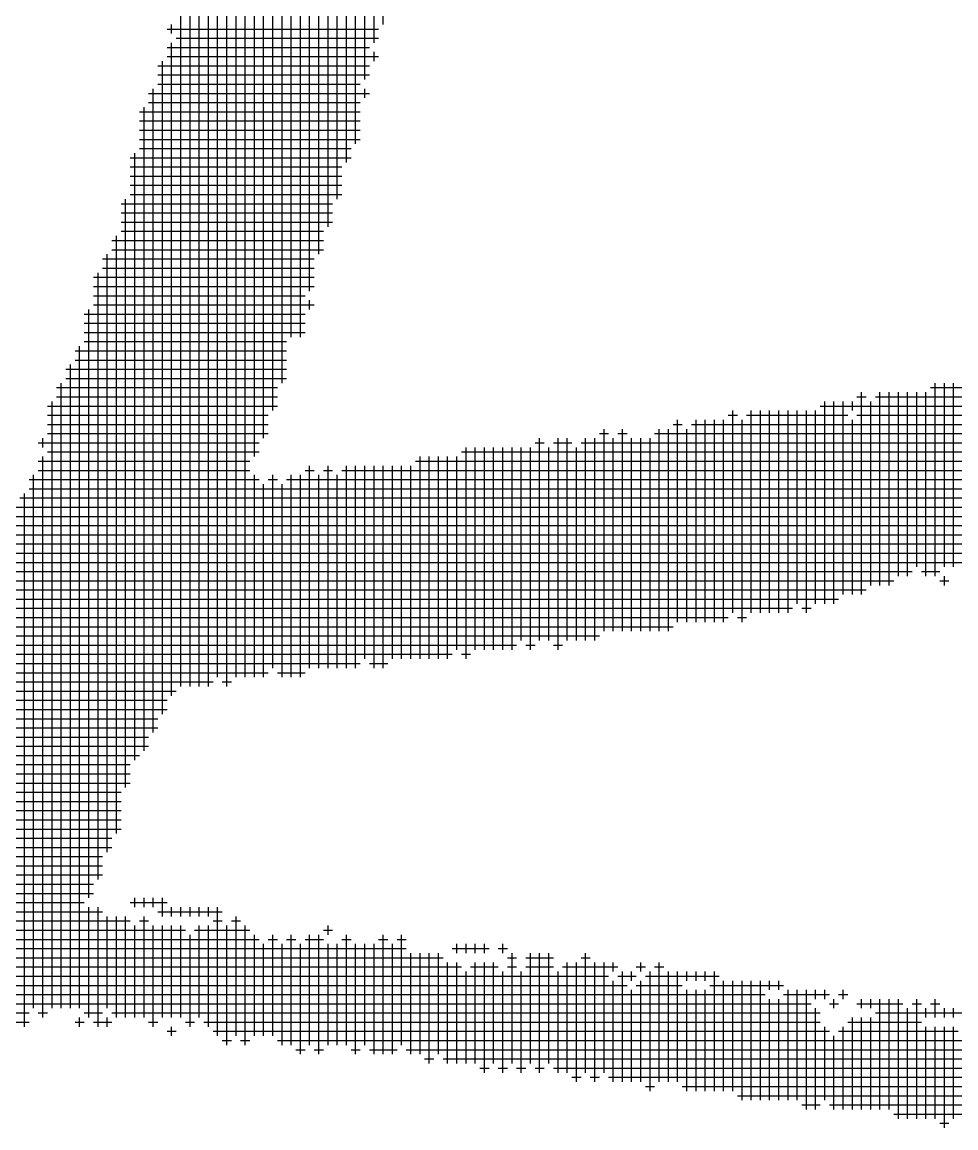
# Model space of a CAD drawing. Header units: feet. Extents: x 0 to 169200, y 0 to 119800.
# Drawn here: x 106860.5 to 107052.4, y 6431.6 to 6658.8 of the extents above; entities that cross this region are included whole.
import ezdxf

# ---------------------------------------------------------------- set-up
doc = ezdxf.new("R2010")
doc.units = ezdxf.units.FT
doc.header["$LTSCALE"] = 1100
doc.header["$MEASUREMENT"] = 0
doc.layers.add('CX-MISC', color=2, linetype='CONTINUOUS')

# ---------------------------------------------------------------- blocks, each defined once
blk = doc.blocks.new('CXGLOGO-싸인3')
at = {"layer": 'CX-MISC'}
for p, q in [((106.127, 88.627, 1090.783), (106.127, 136.087, 1090.783)), ((105.707, 86.947, 1090.783), (105.707, 133.987, 1090.783)), ((105.287, 84.007, 1090.783), (105.287, 130.207, 1090.783)), ((104.867, 83.167, 1090.783), (104.867, 126.007, 1090.783)), ((104.027, 80.227, 1090.783), (104.027, 125.587, 1090.783)), ((104.447, 81.487, 1090.783), (104.447, 125.587, 1090.783)), ((103.187, 77.287, 1090.783), (103.187, 125.167, 1090.783)), ((103.607, 78.967, 1090.783), (103.607, 125.167, 1090.783)), ((102.767, 75.187, 1090.783), (102.767, 124.747, 1090.783)), ((102.347, 75.187, 1090.783), (102.347, 111.727, 1090.783)), ((101.927, 73.087, 1090.783), (101.927, 108.367, 1090.783)), ((101.507, 71.827, 1090.783), (101.507, 106.267, 1090.783)), ((101.087, 70.567, 1090.783), (101.087, 104.587, 1090.783)), ((100.667, 69.727, 1090.783), (100.667, 103.327, 1090.783)), ((100.247, 59.647, 1090.783), (100.247, 101.227, 1090.783)), ((99.827, 59.647, 1090.783), (99.827, 99.967, 1090.783)), ((99.407, 59.227, 1090.783), (99.407, 97.447, 1090.783)), ((98.987, 59.647, 1090.783), (98.987, 96.187, 1090.783)), ((98.567, 59.227, 1090.783), (98.567, 94.087, 1090.783)), ((98.147, 59.227, 1090.783), (98.147, 93.667, 1090.783)), ((97.727, 59.227, 1090.783), (97.727, 92.407, 1090.783)), ((97.307, 59.227, 1090.783), (97.307, 91.147, 1090.783)), ((96.887, 89.047, 1090.783), (96.887, 89.467, 1090.783)), ((106.547, 89.467, 1090.783), (106.547, 89.887, 1090.783)), ((96.677, 89.257, 1090.783), (106.337, 89.257, 1090.783)), ((96.677, 88.417, 1090.783), (105.917, 88.417, 1090.783)), ((96.887, 58.807, 1090.783), (96.887, 88.627, 1090.783)), ((97.097, 88.837, 1090.783), (106.337, 88.837, 1090.783)), ((96.677, 87.997, 1090.783), (106.337, 87.997, 1090.783)), ((106.127, 87.787, 1090.783), (106.127, 88.207, 1090.783)), ((96.257, 87.577, 1090.783), (105.917, 87.577, 1090.783)), ((96.467, 57.967, 1090.783), (96.467, 87.787, 1090.783)), ((96.257, 87.157, 1090.783), (105.917, 87.157, 1090.783)), ((96.047, 57.127, 1090.783), (96.047, 86.527, 1090.783)), ((96.257, 86.737, 1090.783), (105.497, 86.737, 1090.783)), ((105.707, 86.107, 1090.783), (105.707, 86.527, 1090.783)), ((95.837, 86.317, 1090.783), (105.917, 86.317, 1090.783)), ((95.837, 85.897, 1090.783), (105.497, 85.897, 1090.783)), ((95.417, 85.477, 1090.783), (105.497, 85.477, 1090.783)), ((95.627, 56.287, 1090.783), (95.627, 85.687, 1090.783)), ((95.417, 85.057, 1090.783), (105.497, 85.057, 1090.783)), ((95.417, 84.637, 1090.783), (105.497, 84.637, 1090.783)), ((95.417, 84.217, 1090.783), (105.497, 84.217, 1090.783)), ((94.997, 83.377, 1090.783), (105.077, 83.377, 1090.783)), ((95.207, 55.867, 1090.783), (95.207, 83.587, 1090.783)), ((95.417, 83.797, 1090.783), (105.077, 83.797, 1090.783)), ((94.997, 82.957, 1090.783), (104.657, 82.957, 1090.783)), ((94.997, 82.537, 1090.783), (104.657, 82.537, 1090.783)), ((94.997, 82.117, 1090.783), (104.657, 82.117, 1090.783)), ((94.787, 54.607, 1090.783), (94.787, 81.487, 1090.783)), ((94.997, 81.697, 1090.783), (104.657, 81.697, 1090.783)), ((94.577, 81.277, 1090.783), (104.237, 81.277, 1090.783)), ((94.577, 80.857, 1090.783), (104.237, 80.857, 1090.783)), ((94.577, 80.437, 1090.783), (104.237, 80.437, 1090.783)), ((94.367, 52.507, 1090.783), (94.367, 79.807, 1090.783)), ((94.577, 80.017, 1090.783), (103.817, 80.017, 1090.783)), ((94.157, 79.597, 1090.783), (103.817, 79.597, 1090.783)), ((93.947, 51.667, 1090.783), (93.947, 78.967, 1090.783)), ((94.157, 79.177, 1090.783), (103.817, 79.177, 1090.783)), ((93.737, 78.757, 1090.783), (103.397, 78.757, 1090.783)), ((93.737, 78.337, 1090.783), (103.397, 78.337, 1090.783)), ((93.317, 77.917, 1090.783), (103.397, 77.917, 1090.783)), ((93.527, 50.407, 1090.783), (93.527, 78.127, 1090.783)), ((93.317, 77.497, 1090.783), (103.397, 77.497, 1090.783)), ((93.317, 77.077, 1090.783), (102.977, 77.077, 1090.783)), ((103.187, 76.447, 1090.783), (103.187, 76.867, 1090.783)), ((93.107, 49.567, 1090.783), (93.107, 76.447, 1090.783)), ((93.317, 76.657, 1090.783), (103.397, 76.657, 1090.783)), ((92.897, 76.237, 1090.783), (102.977, 76.237, 1090.783)), ((92.897, 75.817, 1090.783), (102.977, 75.817, 1090.783)), ((92.897, 75.397, 1090.783), (102.977, 75.397, 1090.783)), ((92.687, 44.527, 1090.783), (92.687, 74.767, 1090.783)), ((92.897, 74.977, 1090.783), (102.137, 74.977, 1090.783)), ((92.477, 74.557, 1090.783), (102.137, 74.557, 1090.783)), ((92.267, 44.527, 1090.783), (92.267, 73.927, 1090.783)), ((92.477, 74.137, 1090.783), (102.137, 74.137, 1090.783)), ((92.057, 73.717, 1090.783), (102.137, 73.717, 1090.783)), ((92.057, 73.297, 1090.783), (102.137, 73.297, 1090.783)), ((91.637, 72.877, 1090.783), (101.717, 72.877, 1090.783)), ((91.847, 44.527, 1090.783), (91.847, 73.087, 1090.783)), ((131.537, 72.877, 1090.783), (202.097, 72.877, 1090.783)), ((131.747, 64.267, 1090.783), (131.747, 73.087, 1090.783)), ((132.167, 64.687, 1090.783), (132.167, 73.087, 1090.783)), ((132.587, 64.687, 1090.783), (132.587, 73.087, 1090.783)), ((91.427, 44.527, 1090.783), (91.427, 72.247, 1090.783)), ((91.637, 72.457, 1090.783), (101.717, 72.457, 1090.783)), ((126.707, 63.007, 1090.783), (126.707, 72.247, 1090.783)), ((127.127, 63.007, 1090.783), (127.127, 72.247, 1090.783)), ((127.547, 63.427, 1090.783), (127.547, 72.247, 1090.783)), ((127.967, 71.827, 1090.783), (127.967, 72.247, 1090.783)), ((128.177, 72.457, 1090.783), (128.597, 72.457, 1090.783)), ((128.387, 63.427, 1090.783), (128.387, 72.667, 1090.783)), ((128.807, 63.847, 1090.783), (128.807, 72.247, 1090.783)), ((129.017, 72.457, 1090.783), (196.217, 72.457, 1090.783)), ((129.227, 63.847, 1090.783), (129.227, 72.667, 1090.783)), ((129.647, 63.847, 1090.783), (129.647, 72.667, 1090.783)), ((130.067, 64.267, 1090.783), (130.067, 72.667, 1090.783)), ((130.487, 64.267, 1090.783), (130.487, 72.667, 1090.783)), ((130.907, 64.687, 1090.783), (130.907, 72.667, 1090.783)), ((131.327, 64.267, 1090.783), (131.327, 72.667, 1090.783)), ((91.217, 72.037, 1090.783), (101.717, 72.037, 1090.783)), ((122.507, 62.587, 1090.783), (122.507, 71.827, 1090.783)), ((123.347, 62.587, 1090.783), (123.347, 71.827, 1090.783)), ((123.767, 62.587, 1090.783), (123.767, 71.827, 1090.783)), ((124.187, 62.587, 1090.783), (124.187, 71.827, 1090.783)), ((124.607, 62.587, 1090.783), (124.607, 71.827, 1090.783)), ((125.027, 62.587, 1090.783), (125.027, 71.827, 1090.783)), ((125.447, 63.007, 1090.783), (125.447, 71.827, 1090.783)), ((125.867, 62.587, 1090.783), (125.867, 71.827, 1090.783)), ((126.287, 63.007, 1090.783), (126.287, 71.827, 1090.783)), ((126.497, 72.037, 1090.783), (196.217, 72.037, 1090.783)), ((91.217, 71.617, 1090.783), (101.297, 71.617, 1090.783)), ((119.987, 62.167, 1090.783), (119.987, 71.407, 1090.783)), ((120.827, 62.167, 1090.783), (120.827, 71.407, 1090.783)), ((121.247, 62.167, 1090.783), (121.247, 71.407, 1090.783)), ((121.667, 62.167, 1090.783), (121.667, 71.407, 1090.783)), ((122.087, 62.167, 1090.783), (122.087, 71.407, 1090.783)), ((122.297, 71.617, 1090.783), (122.717, 71.617, 1090.783)), ((122.927, 62.167, 1090.783), (122.927, 71.407, 1090.783)), ((123.137, 71.617, 1090.783), (127.757, 71.617, 1090.783)), ((127.967, 63.427, 1090.783), (127.967, 71.407, 1090.783)), ((128.177, 71.617, 1090.783), (192.857, 71.617, 1090.783)), ((91.217, 71.197, 1090.783), (101.297, 71.197, 1090.783)), ((91.217, 70.777, 1090.783), (101.297, 70.777, 1090.783)), ((116.417, 70.777, 1090.783), (116.837, 70.777, 1090.783)), ((116.627, 61.747, 1090.783), (116.627, 70.987, 1090.783)), ((117.257, 70.777, 1090.783), (117.677, 70.777, 1090.783)), ((117.467, 61.747, 1090.783), (117.467, 70.987, 1090.783)), ((118.937, 70.777, 1090.783), (185.297, 70.777, 1090.783)), ((119.147, 61.747, 1090.783), (119.147, 70.987, 1090.783)), ((119.567, 61.747, 1090.783), (119.567, 70.987, 1090.783)), ((119.777, 71.197, 1090.783), (120.197, 71.197, 1090.783)), ((120.407, 62.167, 1090.783), (120.407, 70.987, 1090.783)), ((120.617, 71.197, 1090.783), (189.497, 71.197, 1090.783)), ((90.797, 70.357, 1090.783), (100.877, 70.357, 1090.783)), ((91.007, 70.147, 1090.783), (91.007, 70.567, 1090.783)), ((113.477, 70.357, 1090.783), (113.897, 70.357, 1090.783)), ((113.687, 61.327, 1090.783), (113.687, 70.567, 1090.783)), ((114.317, 70.357, 1090.783), (115.157, 70.357, 1090.783)), ((114.527, 60.907, 1090.783), (114.527, 70.567, 1090.783)), ((114.947, 61.327, 1090.783), (114.947, 70.567, 1090.783)), ((115.577, 70.357, 1090.783), (183.617, 70.357, 1090.783)), ((115.787, 61.327, 1090.783), (115.787, 70.567, 1090.783)), ((116.207, 61.327, 1090.783), (116.207, 70.567, 1090.783)), ((117.047, 61.747, 1090.783), (117.047, 70.567, 1090.783)), ((117.887, 61.747, 1090.783), (117.887, 70.567, 1090.783)), ((118.307, 61.747, 1090.783), (118.307, 70.567, 1090.783)), ((118.727, 61.747, 1090.783), (118.727, 70.567, 1090.783)), ((91.007, 44.107, 1090.783), (91.007, 69.727, 1090.783)), ((91.217, 69.937, 1090.783), (100.877, 69.937, 1090.783)), ((108.227, 60.487, 1090.783), (108.227, 69.727, 1090.783)), ((108.647, 60.487, 1090.783), (108.647, 69.727, 1090.783)), ((109.067, 60.487, 1090.783), (109.067, 69.727, 1090.783)), ((109.487, 60.487, 1090.783), (109.487, 69.727, 1090.783)), ((109.907, 60.907, 1090.783), (109.907, 69.727, 1090.783)), ((110.117, 69.937, 1090.783), (181.097, 69.937, 1090.783)), ((110.327, 60.487, 1090.783), (110.327, 70.147, 1090.783)), ((110.747, 60.907, 1090.783), (110.747, 70.147, 1090.783)), ((111.167, 60.907, 1090.783), (111.167, 70.147, 1090.783)), ((111.587, 60.907, 1090.783), (111.587, 70.147, 1090.783)), ((112.007, 60.907, 1090.783), (112.007, 70.147, 1090.783)), ((112.427, 60.907, 1090.783), (112.427, 70.147, 1090.783)), ((112.847, 61.327, 1090.783), (112.847, 70.147, 1090.783)), ((113.267, 60.907, 1090.783), (113.267, 70.147, 1090.783)), ((114.107, 61.327, 1090.783), (114.107, 70.147, 1090.783)), ((115.367, 61.327, 1090.783), (115.367, 70.147, 1090.783)), ((90.797, 69.517, 1090.783), (100.457, 69.517, 1090.783)), ((103.187, 60.067, 1090.783), (103.187, 69.307, 1090.783)), ((104.027, 60.067, 1090.783), (104.027, 69.307, 1090.783)), ((104.867, 60.067, 1090.783), (104.867, 69.307, 1090.783)), ((105.287, 60.067, 1090.783), (105.287, 69.307, 1090.783)), ((105.707, 60.487, 1090.783), (105.707, 69.307, 1090.783)), ((106.127, 60.067, 1090.783), (106.127, 69.307, 1090.783)), ((106.547, 60.067, 1090.783), (106.547, 69.307, 1090.783)), ((106.967, 60.487, 1090.783), (106.967, 69.307, 1090.783)), ((107.387, 60.487, 1090.783), (107.387, 69.307, 1090.783)), ((107.807, 60.487, 1090.783), (107.807, 69.307, 1090.783)), ((108.017, 69.517, 1090.783), (179.417, 69.517, 1090.783)), ((90.587, 44.527, 1090.783), (90.587, 68.887, 1090.783)), ((90.797, 69.097, 1090.783), (100.457, 69.097, 1090.783)), ((100.667, 59.647, 1090.783), (100.667, 68.887, 1090.783)), ((101.507, 60.067, 1090.783), (101.507, 68.887, 1090.783)), ((102.347, 59.647, 1090.783), (102.347, 68.887, 1090.783)), ((102.767, 59.647, 1090.783), (102.767, 68.887, 1090.783)), ((102.977, 69.097, 1090.783), (103.397, 69.097, 1090.783)), ((103.607, 60.067, 1090.783), (103.607, 68.887, 1090.783)), ((103.817, 69.097, 1090.783), (104.237, 69.097, 1090.783)), ((104.447, 60.067, 1090.783), (104.447, 68.887, 1090.783)), ((104.657, 69.097, 1090.783), (174.377, 69.097, 1090.783)), ((90.377, 68.677, 1090.783), (100.877, 68.677, 1090.783)), ((90.377, 68.257, 1090.783), (166.817, 68.257, 1090.783)), ((101.087, 59.647, 1090.783), (101.087, 68.467, 1090.783)), ((101.297, 68.677, 1090.783), (101.717, 68.677, 1090.783)), ((101.927, 59.647, 1090.783), (101.927, 68.467, 1090.783)), ((102.137, 68.677, 1090.783), (168.497, 68.677, 1090.783)), ((89.957, 67.837, 1090.783), (163.457, 67.837, 1090.783)), ((90.167, 43.687, 1090.783), (90.167, 68.047, 1090.783)), ((89.537, 67.417, 1090.783), (157.997, 67.417, 1090.783)), ((89.117, 66.997, 1090.783), (153.377, 66.997, 1090.783)), ((85.337, 66.577, 1090.783), (148.337, 66.577, 1090.783)), ((81.137, 65.737, 1090.783), (140.777, 65.737, 1090.783)), ((83.237, 66.157, 1090.783), (145.817, 66.157, 1090.783)), ((76.517, 65.317, 1090.783), (138.257, 65.317, 1090.783)), ((74.837, 64.897, 1090.783), (135.317, 64.897, 1090.783)), ((71.477, 64.477, 1090.783), (130.697, 64.477, 1090.783)), ((131.117, 64.477, 1090.783), (131.957, 64.477, 1090.783)), ((132.167, 63.847, 1090.783), (132.167, 64.267, 1090.783)), ((66.437, 63.637, 1090.783), (128.597, 63.637, 1090.783)), ((69.377, 64.057, 1090.783), (129.857, 64.057, 1090.783)), ((131.957, 64.057, 1090.783), (132.377, 64.057, 1090.783)), ((64.337, 63.217, 1090.783), (127.337, 63.217, 1090.783)), ((61.817, 62.797, 1090.783), (125.237, 62.797, 1090.783)), ((125.657, 62.797, 1090.783), (126.077, 62.797, 1090.783)), ((58.457, 62.377, 1090.783), (122.297, 62.377, 1090.783)), ((122.717, 62.377, 1090.783), (123.137, 62.377, 1090.783)), ((55.097, 61.957, 1090.783), (119.777, 61.957, 1090.783)), ((51.317, 61.117, 1090.783), (112.637, 61.117, 1090.783)), ((52.577, 61.537, 1090.783), (116.417, 61.537, 1090.783)), ((113.057, 61.117, 1090.783), (113.477, 61.117, 1090.783)), ((114.317, 61.117, 1090.783), (114.737, 61.117, 1090.783)), ((49.217, 60.697, 1090.783), (109.697, 60.697, 1090.783)), ((110.117, 60.697, 1090.783), (110.537, 60.697, 1090.783)), ((46.697, 60.277, 1090.783), (105.497, 60.277, 1090.783)), ((105.917, 60.277, 1090.783), (106.757, 60.277, 1090.783)), ((45.857, 59.857, 1090.783), (101.297, 59.857, 1090.783)), ((101.717, 59.857, 1090.783), (102.977, 59.857, 1090.783)), ((43.337, 59.437, 1090.783), (98.777, 59.437, 1090.783)), ((99.197, 59.437, 1090.783), (99.617, 59.437, 1090.783)), ((41.237, 59.017, 1090.783), (97.097, 59.017, 1090.783)), ((41.237, 58.597, 1090.783), (96.677, 58.597, 1090.783)), ((40.817, 58.177, 1090.783), (96.677, 58.177, 1090.783)), ((40.817, 57.757, 1090.783), (96.257, 57.757, 1090.783)), ((85.337, 57.337, 1090.783), (96.257, 57.337, 1090.783)), ((85.337, 56.917, 1090.783), (95.837, 56.917, 1090.783)), ((84.917, 56.497, 1090.783), (95.837, 56.497, 1090.783)), ((85.337, 56.077, 1090.783), (95.417, 56.077, 1090.783)), ((84.917, 55.657, 1090.783), (94.997, 55.657, 1090.783)), ((84.497, 55.237, 1090.783), (94.997, 55.237, 1090.783)), ((84.917, 54.817, 1090.783), (94.997, 54.817, 1090.783)), ((84.497, 54.397, 1090.783), (94.577, 54.397, 1090.783)), ((83.657, 53.557, 1090.783), (94.577, 53.557, 1090.783)), ((84.077, 53.977, 1090.783), (94.577, 53.977, 1090.783)), ((84.077, 53.137, 1090.783), (94.577, 53.137, 1090.783)), ((83.657, 52.717, 1090.783), (94.577, 52.717, 1090.783)), ((83.657, 52.297, 1090.783), (94.157, 52.297, 1090.783)), ((83.237, 51.877, 1090.783), (94.157, 51.877, 1090.783)), ((44.177, 51.457, 1090.783), (93.737, 51.457, 1090.783)), ((45.017, 51.037, 1090.783), (93.737, 51.037, 1090.783)), ((45.437, 50.617, 1090.783), (93.737, 50.617, 1090.783)), ((47.117, 50.197, 1090.783), (93.317, 50.197, 1090.783)), ((49.217, 49.777, 1090.783), (93.317, 49.777, 1090.783)), ((95.207, 49.147, 1090.783), (95.207, 49.567, 1090.783)), ((95.627, 49.147, 1090.783), (95.627, 49.567, 1090.783)), ((96.047, 49.147, 1090.783), (96.047, 49.567, 1090.783)), ((96.467, 48.727, 1090.783), (96.467, 49.567, 1090.783)), ((50.897, 49.357, 1090.783), (92.897, 49.357, 1090.783)), ((93.107, 44.107, 1090.783), (93.107, 49.147, 1090.783)), ((93.527, 43.687, 1090.783), (93.527, 49.147, 1090.783)), ((94.997, 49.357, 1090.783), (96.677, 49.357, 1090.783)), ((96.887, 48.727, 1090.783), (96.887, 49.147, 1090.783)), ((97.307, 48.727, 1090.783), (97.307, 49.147, 1090.783)), ((97.727, 48.727, 1090.783), (97.727, 49.147, 1090.783)), ((98.147, 48.727, 1090.783), (98.147, 49.147, 1090.783)), ((98.567, 48.727, 1090.783), (98.567, 49.147, 1090.783)), ((98.987, 43.267, 1090.783), (98.987, 49.147, 1090.783)), ((53.837, 48.937, 1090.783), (93.737, 48.937, 1090.783)), ((55.937, 48.517, 1090.783), (94.997, 48.517, 1090.783)), ((93.947, 44.527, 1090.783), (93.947, 48.727, 1090.783)), ((94.367, 44.107, 1090.783), (94.367, 48.727, 1090.783)), ((94.787, 44.107, 1090.783), (94.787, 48.727, 1090.783)), ((95.417, 48.517, 1090.783), (95.837, 48.517, 1090.783)), ((95.627, 44.107, 1090.783), (95.627, 48.727, 1090.783)), ((96.257, 48.937, 1090.783), (99.197, 48.937, 1090.783)), ((98.777, 48.517, 1090.783), (99.197, 48.517, 1090.783)), ((99.617, 48.517, 1090.783), (100.037, 48.517, 1090.783)), ((99.827, 43.267, 1090.783), (99.827, 48.727, 1090.783)), ((62.237, 48.097, 1090.783), (97.517, 48.097, 1090.783)), ((95.207, 44.107, 1090.783), (95.207, 48.307, 1090.783)), ((96.047, 43.687, 1090.783), (96.047, 48.307, 1090.783)), ((96.467, 44.107, 1090.783), (96.467, 48.307, 1090.783)), ((96.887, 44.107, 1090.783), (96.887, 48.307, 1090.783)), ((97.307, 44.107, 1090.783), (97.307, 48.307, 1090.783)), ((97.937, 48.097, 1090.783), (100.457, 48.097, 1090.783)), ((98.147, 44.107, 1090.783), (98.147, 48.307, 1090.783)), ((98.567, 43.687, 1090.783), (98.567, 48.307, 1090.783)), ((99.407, 42.847, 1090.783), (99.407, 48.307, 1090.783)), ((100.247, 42.847, 1090.783), (100.247, 48.307, 1090.783)), ((103.817, 48.097, 1090.783), (104.237, 48.097, 1090.783)), ((104.027, 47.887, 1090.783), (104.027, 48.307, 1090.783)), ((64.337, 47.677, 1090.783), (100.877, 47.677, 1090.783)), ((97.727, 43.687, 1090.783), (97.727, 47.887, 1090.783)), ((100.667, 43.267, 1090.783), (100.667, 47.887, 1090.783)), ((101.297, 47.677, 1090.783), (101.717, 47.677, 1090.783)), ((101.507, 43.267, 1090.783), (101.507, 47.887, 1090.783)), ((102.137, 47.677, 1090.783), (102.557, 47.677, 1090.783)), ((102.347, 42.847, 1090.783), (102.347, 47.887, 1090.783)), ((102.977, 47.677, 1090.783), (103.817, 47.677, 1090.783)), ((103.187, 42.847, 1090.783), (103.187, 47.887, 1090.783)), ((103.607, 42.427, 1090.783), (103.607, 47.887, 1090.783)), ((104.657, 47.677, 1090.783), (105.077, 47.677, 1090.783)), ((104.867, 42.847, 1090.783), (104.867, 47.887, 1090.783)), ((106.337, 47.677, 1090.783), (106.757, 47.677, 1090.783)), ((106.547, 42.427, 1090.783), (106.547, 47.887, 1090.783)), ((107.177, 47.677, 1090.783), (107.597, 47.677, 1090.783)), ((107.387, 42.847, 1090.783), (107.387, 47.887, 1090.783)), ((68.537, 47.257, 1090.783), (107.597, 47.257, 1090.783)), ((101.087, 43.267, 1090.783), (101.087, 47.467, 1090.783)), ((101.927, 42.847, 1090.783), (101.927, 47.467, 1090.783)), ((102.767, 42.427, 1090.783), (102.767, 47.467, 1090.783)), ((104.027, 42.847, 1090.783), (104.027, 47.467, 1090.783)), ((104.447, 42.847, 1090.783), (104.447, 47.467, 1090.783)), ((105.287, 42.427, 1090.783), (105.287, 47.467, 1090.783)), ((105.707, 42.847, 1090.783), (105.707, 47.467, 1090.783)), ((106.127, 42.427, 1090.783), (106.127, 47.467, 1090.783)), ((106.967, 42.427, 1090.783), (106.967, 47.467, 1090.783)), ((107.807, 42.427, 1090.783), (107.807, 47.047, 1090.783)), ((108.227, 42.427, 1090.783), (108.227, 47.047, 1090.783)), ((108.647, 42.007, 1090.783), (108.647, 47.047, 1090.783)), ((109.067, 42.427, 1090.783), (109.067, 47.047, 1090.783)), ((109.697, 47.257, 1090.783), (111.377, 47.257, 1090.783)), ((109.907, 47.047, 1090.783), (109.907, 47.467, 1090.783)), ((110.327, 47.047, 1090.783), (110.327, 47.467, 1090.783)), ((110.747, 47.047, 1090.783), (110.747, 47.467, 1090.783)), ((111.167, 47.047, 1090.783), (111.167, 47.467, 1090.783)), ((111.797, 47.257, 1090.783), (112.217, 47.257, 1090.783)), ((112.007, 47.047, 1090.783), (112.007, 47.467, 1090.783)), ((112.427, 42.007, 1090.783), (112.427, 47.047, 1090.783)), ((113.267, 42.007, 1090.783), (113.267, 47.047, 1090.783)), ((113.687, 41.587, 1090.783), (113.687, 47.047, 1090.783)), ((114.107, 42.007, 1090.783), (114.107, 47.047, 1090.783)), ((115.787, 41.587, 1090.783), (115.787, 47.047, 1090.783)), ((73.157, 46.837, 1090.783), (109.277, 46.837, 1090.783)), ((109.487, 42.007, 1090.783), (109.487, 46.627, 1090.783)), ((109.907, 42.007, 1090.783), (109.907, 46.627, 1090.783)), ((110.747, 42.007, 1090.783), (110.747, 46.627, 1090.783)), ((111.167, 41.587, 1090.783), (111.167, 46.627, 1090.783)), ((111.587, 42.007, 1090.783), (111.587, 46.627, 1090.783)), ((112.217, 46.837, 1090.783), (112.637, 46.837, 1090.783)), ((113.057, 46.837, 1090.783), (114.317, 46.837, 1090.783)), ((114.947, 41.587, 1090.783), (114.947, 46.627, 1090.783)), ((115.367, 41.167, 1090.783), (115.367, 46.627, 1090.783)), ((115.577, 46.837, 1090.783), (115.997, 46.837, 1090.783)), ((116.207, 41.167, 1090.783), (116.207, 46.627, 1090.783)), ((116.627, 41.587, 1090.783), (116.627, 46.627, 1090.783)), ((117.047, 46.207, 1090.783), (117.047, 46.627, 1090.783)), ((118.307, 46.207, 1090.783), (118.307, 46.627, 1090.783)), ((119.147, 41.167, 1090.783), (119.147, 46.627, 1090.783)), ((76.097, 46.417, 1090.783), (110.117, 46.417, 1090.783)), ((79.877, 45.997, 1090.783), (116.837, 45.997, 1090.783)), ((110.327, 42.007, 1090.783), (110.327, 46.207, 1090.783)), ((110.537, 46.417, 1090.783), (111.797, 46.417, 1090.783)), ((112.007, 41.587, 1090.783), (112.007, 46.207, 1090.783)), ((112.217, 46.417, 1090.783), (112.637, 46.417, 1090.783)), ((112.847, 41.587, 1090.783), (112.847, 46.207, 1090.783)), ((113.057, 46.417, 1090.783), (114.317, 46.417, 1090.783)), ((114.527, 41.587, 1090.783), (114.527, 46.207, 1090.783)), ((114.737, 46.417, 1090.783), (117.257, 46.417, 1090.783)), ((117.257, 45.997, 1090.783), (118.097, 45.997, 1090.783)), ((117.467, 41.167, 1090.783), (117.467, 46.207, 1090.783)), ((117.887, 45.787, 1090.783), (117.887, 46.207, 1090.783)), ((118.097, 46.417, 1090.783), (118.517, 46.417, 1090.783)), ((118.517, 45.997, 1090.783), (121.877, 45.997, 1090.783)), ((118.727, 40.747, 1090.783), (118.727, 46.207, 1090.783)), ((118.937, 46.417, 1090.783), (119.357, 46.417, 1090.783)), ((119.567, 41.167, 1090.783), (119.567, 46.207, 1090.783)), ((119.987, 41.167, 1090.783), (119.987, 46.207, 1090.783)), ((120.407, 45.787, 1090.783), (120.407, 46.207, 1090.783)), ((120.827, 45.787, 1090.783), (120.827, 46.207, 1090.783)), ((121.247, 45.787, 1090.783), (121.247, 46.207, 1090.783)), ((121.667, 40.747, 1090.783), (121.667, 46.207, 1090.783)), ((80.297, 45.577, 1090.783), (117.677, 45.577, 1090.783)), ((117.047, 41.167, 1090.783), (117.047, 45.787, 1090.783)), ((118.097, 45.577, 1090.783), (120.197, 45.577, 1090.783)), ((118.307, 41.167, 1090.783), (118.307, 45.787, 1090.783)), ((121.457, 45.577, 1090.783), (124.817, 45.577, 1090.783)), ((122.087, 40.747, 1090.783), (122.087, 45.787, 1090.783)), ((122.507, 40.747, 1090.783), (122.507, 45.787, 1090.783)), ((122.927, 40.327, 1090.783), (122.927, 45.787, 1090.783)), ((123.347, 40.327, 1090.783), (123.347, 45.787, 1090.783)), ((123.767, 40.327, 1090.783), (123.767, 45.787, 1090.783)), ((124.187, 45.367, 1090.783), (124.187, 45.787, 1090.783)), ((124.607, 45.367, 1090.783), (124.607, 45.787, 1090.783)), ((80.297, 45.157, 1090.783), (123.977, 45.157, 1090.783)), ((117.887, 41.167, 1090.783), (117.887, 45.367, 1090.783)), ((120.407, 40.747, 1090.783), (120.407, 45.367, 1090.783)), ((120.827, 40.747, 1090.783), (120.827, 45.367, 1090.783)), ((121.247, 40.747, 1090.783), (121.247, 45.367, 1090.783)), ((124.817, 45.157, 1090.783), (126.917, 45.157, 1090.783)), ((125.027, 40.327, 1090.783), (125.027, 45.367, 1090.783)), ((125.447, 40.327, 1090.783), (125.447, 45.367, 1090.783)), ((125.867, 39.907, 1090.783), (125.867, 45.367, 1090.783)), ((126.287, 44.947, 1090.783), (126.287, 45.367, 1090.783)), ((126.707, 44.947, 1090.783), (126.707, 45.367, 1090.783)), ((127.337, 45.157, 1090.783), (127.757, 45.157, 1090.783)), ((127.547, 44.947, 1090.783), (127.547, 45.367, 1090.783)), ((79.877, 44.737, 1090.783), (126.077, 44.737, 1090.783)), ((124.187, 40.327, 1090.783), (124.187, 44.947, 1090.783)), ((124.607, 40.327, 1090.783), (124.607, 44.947, 1090.783)), ((126.287, 39.907, 1090.783), (126.287, 44.527, 1090.783)), ((126.917, 44.737, 1090.783), (127.337, 44.737, 1090.783)), ((127.127, 44.527, 1090.783), (127.127, 44.947, 1090.783)), ((128.177, 44.737, 1090.783), (130.277, 44.737, 1090.783)), ((128.387, 44.527, 1090.783), (128.387, 44.947, 1090.783)), ((128.807, 44.527, 1090.783), (128.807, 44.947, 1090.783)), ((129.227, 39.907, 1090.783), (129.227, 44.947, 1090.783)), ((129.647, 39.907, 1090.783), (129.647, 44.947, 1090.783)), ((130.067, 39.487, 1090.783), (130.067, 44.947, 1090.783)), ((130.487, 39.487, 1090.783), (130.487, 44.527, 1090.783)), ((130.697, 44.737, 1090.783), (131.117, 44.737, 1090.783)), ((130.907, 39.487, 1090.783), (130.907, 44.947, 1090.783)), ((131.327, 44.107, 1090.783), (131.327, 44.527, 1090.783)), ((131.537, 44.737, 1090.783), (131.957, 44.737, 1090.783)), ((131.747, 44.107, 1090.783), (131.747, 44.947, 1090.783)), ((132.167, 44.107, 1090.783), (132.167, 44.527, 1090.783)), ((132.587, 44.107, 1090.783), (132.587, 44.527, 1090.783)), ((79.877, 44.317, 1090.783), (90.377, 44.317, 1090.783)), ((90.797, 44.317, 1090.783), (91.217, 44.317, 1090.783)), ((92.687, 43.687, 1090.783), (92.687, 44.107, 1090.783)), ((92.897, 44.317, 1090.783), (93.737, 44.317, 1090.783)), ((93.947, 43.687, 1090.783), (93.947, 44.107, 1090.783)), ((94.157, 44.317, 1090.783), (126.497, 44.317, 1090.783)), ((127.967, 39.907, 1090.783), (127.967, 44.107, 1090.783)), ((128.387, 39.907, 1090.783), (128.387, 44.107, 1090.783)), ((128.807, 39.907, 1090.783), (128.807, 44.107, 1090.783)), ((129.017, 44.317, 1090.783), (133.637, 44.317, 1090.783)), ((79.457, 43.897, 1090.783), (90.377, 43.897, 1090.783)), ((92.477, 43.897, 1090.783), (92.897, 43.897, 1090.783)), ((93.317, 43.897, 1090.783), (94.157, 43.897, 1090.783)), ((95.837, 43.897, 1090.783), (96.257, 43.897, 1090.783)), ((96.677, 43.477, 1090.783), (97.097, 43.477, 1090.783)), ((96.887, 43.267, 1090.783), (96.887, 43.687, 1090.783)), ((97.517, 43.897, 1090.783), (97.937, 43.897, 1090.783)), ((98.357, 43.897, 1090.783), (126.497, 43.897, 1090.783)), ((98.777, 43.477, 1090.783), (126.917, 43.477, 1090.783)), ((126.707, 40.327, 1090.783), (126.707, 43.687, 1090.783)), ((127.337, 43.477, 1090.783), (132.797, 43.477, 1090.783)), ((127.547, 39.907, 1090.783), (127.547, 43.687, 1090.783)), ((127.757, 43.897, 1090.783), (131.117, 43.897, 1090.783)), ((131.327, 39.487, 1090.783), (131.327, 43.687, 1090.783)), ((131.747, 39.487, 1090.783), (131.747, 43.687, 1090.783)), ((132.167, 39.067, 1090.783), (132.167, 43.687, 1090.783)), ((132.587, 39.487, 1090.783), (132.587, 43.687, 1090.783)), ((99.197, 43.057, 1090.783), (99.617, 43.057, 1090.783)), ((100.037, 43.057, 1090.783), (100.457, 43.057, 1090.783)), ((101.717, 43.057, 1090.783), (142.037, 43.057, 1090.783)), ((127.127, 39.907, 1090.783), (127.127, 43.267, 1090.783)), ((102.557, 42.637, 1090.783), (102.977, 42.637, 1090.783)), ((103.397, 42.637, 1090.783), (103.817, 42.637, 1090.783)), ((105.077, 42.637, 1090.783), (105.497, 42.637, 1090.783)), ((105.917, 42.637, 1090.783), (107.177, 42.637, 1090.783)), ((107.597, 42.637, 1090.783), (142.877, 42.637, 1090.783)), ((108.437, 42.217, 1090.783), (108.857, 42.217, 1090.783)), ((109.277, 42.217, 1090.783), (144.137, 42.217, 1090.783)), ((110.957, 41.797, 1090.783), (111.377, 41.797, 1090.783)), ((111.797, 41.797, 1090.783), (112.217, 41.797, 1090.783)), ((112.637, 41.797, 1090.783), (113.057, 41.797, 1090.783)), ((113.477, 41.797, 1090.783), (113.897, 41.797, 1090.783)), ((114.317, 41.797, 1090.783), (145.817, 41.797, 1090.783)), ((115.157, 41.377, 1090.783), (115.577, 41.377, 1090.783)), ((115.997, 41.377, 1090.783), (116.417, 41.377, 1090.783)), ((116.837, 41.377, 1090.783), (147.077, 41.377, 1090.783)), ((118.517, 40.957, 1090.783), (118.937, 40.957, 1090.783)), ((120.197, 40.957, 1090.783), (146.237, 40.957, 1090.783)), ((122.717, 40.537, 1090.783), (156.317, 40.537, 1090.783)), ((125.657, 40.117, 1090.783), (126.497, 40.117, 1090.783)), ((126.917, 40.117, 1090.783), (155.477, 40.117, 1090.783)), ((129.857, 39.697, 1090.783), (157.577, 39.697, 1090.783)), ((131.957, 39.277, 1090.783), (132.377, 39.277, 1090.783))]:
    blk.add_line(p, q, dxfattribs=at)

msp = doc.modelspace()

# ---------------------------------------------------------------- block references
at = {"layer": 'CX-MISC', "color": 7, "xscale": 4.500000004190952, "yscale": 4.500000004190952, "zscale": 4.500000004190952}
msp.add_blockref('CXGLOGO-싸인3', (106455.24, 6255.77), dxfattribs=at)

doc.saveas('drawing.dxf')
